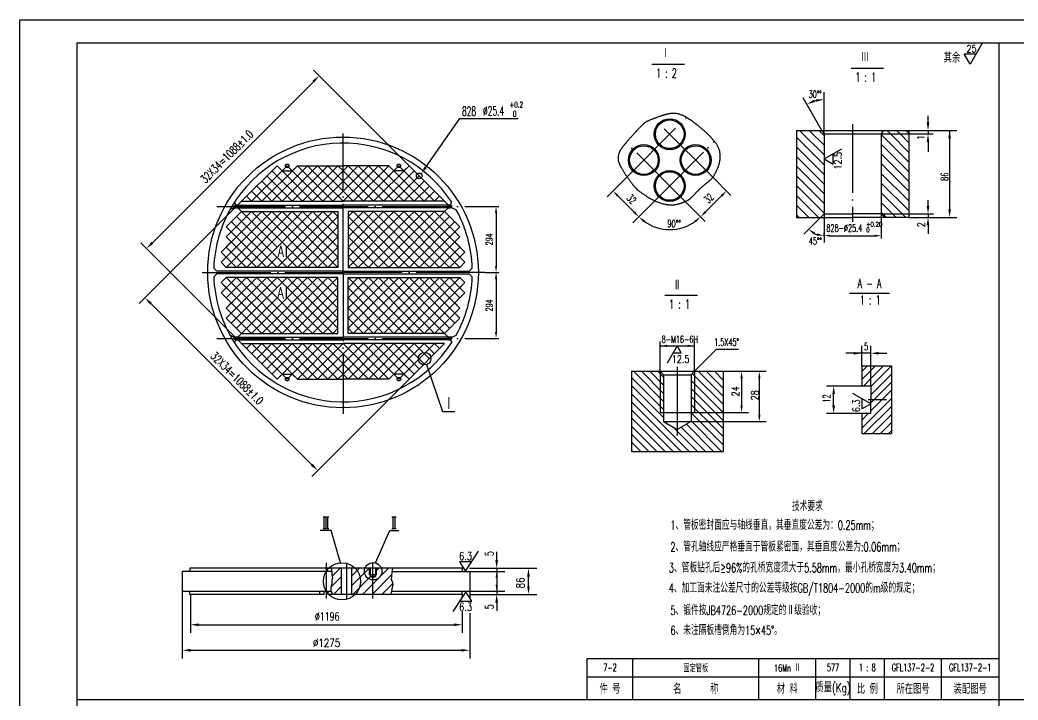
# Model space of a CAD drawing. Extents: x -955 to 1252, y 69 to 1417.
# Drawn here: x 393.2 to 829.6, y 1119.8 to 1417 of the extents above; entities that cross this region are included whole.
import ezdxf
from ezdxf.enums import TextEntityAlignment as Align

# ---------------------------------------------------------------- set-up
doc = ezdxf.new("R2010")
doc.units = 0
doc.header["$MEASUREMENT"] = 0
for name, pattern in [('DASHDOT-M', [36, 30, -3, 0, -3]), ('DIVIDE-M', [39, 30, -3, 0, -3, 0, -3]), ('HIDDEN-M', [7, 5, -2])]:
    doc.linetypes.add(name, pattern=pattern)
doc.layers.get('0').update_dxf_attribs({"linetype": 'CONTINUOUS'})
for name, color, linetype in [('1', 3, 'CONTINUOUS'), ('CDR_DWG1', 4, 'CONTINUOUS'), ('CDR_DWG2', 2, 'CONTINUOUS'), ('CDR_DWG3', 1, 'DASHDOT-M'), ('CDR_DWG4', 3, 'DIVIDE-M'), ('CDR_DWG5', 6, 'HIDDEN-M')]:
    doc.layers.add(name, color=color, linetype=linetype)
doc.styles.add('HZ', font='romans', dxfattribs={"width": 0.7, "bigfont": 'hz'})

# ---------------------------------------------------------------- blocks, each defined once
blk = doc.blocks.new('*X59')
at = {"color": 0}
for p, q in [((147.14, 49.56), (154.85, 57.27)), ((147.14, 53.8), (150.61, 57.27)), ((151.95, 45.88), (163.33, 57.27)), ((157.69, 55.87), (159.09, 57.27)), ((147.7, 45.88), (155.52, 53.7)), ((156.19, 45.88), (164.67, 54.36)), ((160.43, 45.88), (165.07, 50.52))]:
    blk.add_line(p, q, dxfattribs=at)
blk = doc.blocks.new('*X58')
at = {"color": 0}
for p, q in [((138.69, 53.84), (142.12, 57.27)), ((138.22, 49.12), (142.69, 53.6)), ((139.22, 45.88), (142.69, 49.35))]:
    blk.add_line(p, q, dxfattribs=at)
blk = doc.blocks.new('*X107')
at = {"layer": '1', "color": 0, "linetype": 'Continuous'}
for p, q in [((-21615.79, -20662.67), (-21601.79, -20676.67)), ((-21614.94, -20659.98), (-21601.79, -20673.14)), ((-21611.41, -20659.98), (-21601.79, -20669.6)), ((-21607.87, -20659.98), (-21601.79, -20666.07)), ((-21604.34, -20659.98), (-21601.79, -20662.53)), ((-21589.79, -20663.93), (-21588.29, -20665.43)), ((-21589.24, -20660.94), (-21588.29, -20661.89)), ((-21588.29, -20661.89), (-21575.79, -20674.39)), ((-21586.66, -20659.98), (-21575.79, -20670.85)), ((-21583.12, -20659.98), (-21575.79, -20667.32)), ((-21579.59, -20659.98), (-21575.79, -20663.78)), ((-21576.05, -20659.98), (-21575.79, -20660.25)), ((-21615.79, -20666.21), (-21601.79, -20680.21)), ((-21589.79, -20667.46), (-21588.29, -20668.96)), ((-21588.29, -20665.43), (-21575.79, -20677.93)), ((-21615.79, -20669.75), (-21590.55, -20694.98)), ((-21589.79, -20671), (-21588.29, -20672.5)), ((-21588.29, -20668.96), (-21579.27, -20677.98)), ((-21588.29, -20672.5), (-21582.8, -20677.98)), ((-21615.79, -20673.28), (-21594.09, -20694.98)), ((-21615.79, -20676.82), (-21597.62, -20694.98)), ((-21589.79, -20674.53), (-21588.29, -20676.03)), ((-21588.29, -20676.03), (-21586.34, -20677.98)), ((-21615.79, -20680.35), (-21601.16, -20694.98)), ((-21589.79, -20678.07), (-21585.87, -20681.98)), ((-21586.34, -20677.98), (-21582.34, -20681.98)), ((-21582.8, -20677.98), (-21578.8, -20681.98)), ((-21579.27, -20677.98), (-21575.79, -20681.46)), ((-21615.79, -20683.89), (-21604.69, -20694.98)), ((-21597.6, -20684.4), (-21587.01, -20694.98)), ((-21594.03, -20684.43), (-21583.48, -20694.98)), ((-21591.79, -20683.14), (-21579.94, -20694.98)), ((-21589.79, -20681.6), (-21589.41, -20681.98)), ((-21589.41, -20681.98), (-21576.41, -20694.98)), ((-21585.87, -20681.98), (-21575.79, -20692.07)), ((-21582.34, -20681.98), (-21575.79, -20688.53)), ((-21578.8, -20681.98), (-21575.79, -20685)), ((-21615.79, -20687.42), (-21608.23, -20694.98)), ((-21615.79, -20690.96), (-21611.76, -20694.98)), ((-21615.79, -20694.49), (-21615.3, -20694.98))]:
    blk.add_line(p, q, dxfattribs=at)
blk = doc.blocks.new('*X106')
at = {"layer": '1', "color": 0, "linetype": 'Continuous'}
for p, q in [((-21515.17, -20660.07), (-21512.69, -20657.59)), ((-21515.17, -20663.61), (-21511.17, -20659.61)), ((-21511.17, -20663.14), (-21505.61, -20657.59)), ((-21511.17, -20659.61), (-21509.15, -20657.59)), ((-21511.17, -20666.68), (-21502.14, -20657.65)), ((-21514.43, -20666.4), (-21511.17, -20663.14)), ((-21511.17, -20670.22), (-21502.14, -20661.18)), ((-21511.17, -20673.75), (-21502.14, -20664.72)), ((-21511.17, -20677.29), (-21502.14, -20668.25)), ((-21515.17, -20684.82), (-21502.14, -20671.79)), ((-21514.03, -20687.21), (-21502.14, -20675.32)), ((-21515.17, -20681.29), (-21512.29, -20678.4)), ((-21510.49, -20687.21), (-21502.14, -20678.86)), ((-21506.96, -20687.21), (-21502.14, -20682.39)), ((-21503.42, -20687.21), (-21502.14, -20685.93))]:
    blk.add_line(p, q, dxfattribs=at)
blk = doc.blocks.new('*X105')
at = {"layer": '1', "color": 0, "linetype": 'Continuous'}
for p, q in [((-21542.36, -20554.71), (-21531.64, -20565.44)), ((-21538.12, -20554.71), (-21531.64, -20561.19)), ((-21533.88, -20554.71), (-21531.64, -20556.95)), ((-21504.18, -20554.71), (-21502.63, -20556.26)), ((-21499.93, -20554.71), (-21498.39, -20556.26)), ((-21495.69, -20554.71), (-21494.59, -20555.82)), ((-21543.69, -20557.63), (-21531.64, -20569.68)), ((-21506.64, -20556.5), (-21494.59, -20568.55)), ((-21502.63, -20556.26), (-21494.59, -20564.3)), ((-21498.39, -20556.26), (-21494.59, -20560.06)), ((-21543.69, -20561.87), (-21531.64, -20573.92)), ((-21506.64, -20560.74), (-21494.59, -20572.79)), ((-21543.69, -20566.12), (-21531.64, -20578.16)), ((-21506.64, -20564.98), (-21494.59, -20577.03)), ((-21543.69, -20570.36), (-21531.64, -20582.41)), ((-21506.64, -20569.22), (-21494.59, -20581.28)), ((-21543.69, -20574.6), (-21531.64, -20586.65)), ((-21506.64, -20573.47), (-21494.59, -20585.52)), ((-21543.69, -20578.84), (-21531.64, -20590.89)), ((-21506.64, -20577.71), (-21494.59, -20589.76)), ((-21543.69, -20583.09), (-21534.06, -20592.71)), ((-21506.64, -20581.95), (-21497.42, -20591.17)), ((-21543.69, -20587.33), (-21538.3, -20592.71)), ((-21506.64, -20586.19), (-21501.66, -20591.17)), ((-21543.69, -20591.57), (-21542.54, -20592.71)), ((-21506.64, -20590.44), (-21505.91, -20591.17)), ((-21505.91, -20591.17), (-21504.36, -20592.71)), ((-21501.66, -20591.17), (-21500.12, -20592.71)), ((-21497.42, -20591.17), (-21495.88, -20592.71))]:
    blk.add_line(p, q, dxfattribs=at)

msp = doc.modelspace()

# ---------------------------------------------------------------- linework, layer by layer
for p, q in [((393.19, 822.96), (393.19, 1416.96)), ((393.19, 1416.96), (1234.19, 1416.96)), ((821.19, 1406.96), (821.19, 832.96)), ((563.31, 1353.25), (521.47, 1395.09)), ((521.47, 1390), (451.08, 1319.61)), ((744.76, 1371.56), (744.76, 1385.38)), ((743.87, 1368.69), (735.64, 1382.94)), ((790.24, 1372.19), (790.24, 1375.08)), ((570.63, 1352.69), (585.56, 1373.97)), ((585.56, 1373.97), (611.09, 1373.97)), ((744.76, 1367.14), (744.76, 1371.56)), ((732.77, 1368.69), (732.71, 1368.63)), ((769.76, 1367.14), (792.43, 1367.14)), ((781.81, 1368.69), (798.63, 1368.69)), ((790.24, 1368.69), (790.24, 1367.14)), ((798.63, 1368.69), (802.87, 1368.69)), ((799.67, 1368.69), (799.67, 1334.19)), ((790.24, 1363.64), (790.24, 1359.36)), ((744.76, 1356.24), (752.53, 1360.72)), ((748.78, 1353.92), (748.78, 1358.56)), ((490.05, 1337.71), (505.59, 1353.25)), ((498.93, 1337.71), (514.47, 1353.25)), ((503.37, 1337.71), (518.91, 1353.25)), ((521.13, 1337.71), (505.59, 1353.25)), ((507.81, 1351.03), (510.03, 1353.25)), ((507.81, 1337.71), (523.35, 1353.25)), ((510.03, 1353.25), (512.25, 1351.03)), ((512.25, 1337.71), (527.79, 1353.25)), ((530.01, 1337.71), (514.47, 1353.25)), ((516.69, 1337.71), (532.23, 1353.25)), ((534.45, 1337.71), (518.91, 1353.25)), ((534.45, 1342.15), (523.35, 1353.25)), ((534.45, 1346.59), (527.79, 1353.25)), ((534.45, 1351.03), (532.23, 1353.25)), ((534.45, 1351.03), (536.67, 1353.25)), ((534.45, 1346.59), (541.11, 1353.25)), ((534.45, 1342.15), (545.55, 1353.25)), ((534.45, 1337.71), (549.99, 1353.25)), ((552.21, 1337.71), (536.67, 1353.25)), ((538.89, 1337.71), (554.43, 1353.25)), ((556.65, 1337.71), (541.11, 1353.25)), ((561.09, 1337.71), (545.55, 1353.25)), ((547.77, 1337.71), (563.31, 1353.25)), ((565.53, 1337.71), (549.99, 1353.25)), ((569.97, 1337.71), (554.43, 1353.25)), ((558.87, 1353.25), (556.65, 1351.03)), ((561.09, 1351.03), (558.87, 1353.25)), ((578.85, 1337.71), (563.31, 1353.25)), ((744.76, 1356.24), (748.78, 1353.92)), ((494.49, 1337.71), (507.81, 1351.03)), ((512.25, 1337.71), (501.15, 1348.81)), ((516.69, 1337.71), (503.37, 1351.03)), ((525.57, 1337.71), (512.25, 1351.03)), ((521.13, 1337.71), (534.45, 1351.03)), ((547.77, 1337.71), (534.45, 1351.03)), ((543.33, 1337.71), (556.65, 1351.03)), ((552.21, 1337.71), (565.53, 1351.03)), ((556.65, 1337.71), (567.75, 1348.81)), ((574.41, 1337.71), (561.09, 1351.03)), ((659.5, 1349.24), (649.9, 1339.64)), ((695.39, 1348.96), (704.08, 1340.27)), ((503.37, 1337.71), (496.71, 1344.37)), ((507.81, 1337.71), (498.93, 1346.59)), ((525.57, 1337.71), (534.45, 1346.59)), ((543.33, 1337.71), (534.45, 1346.59)), ((561.09, 1337.71), (569.97, 1346.59)), ((565.53, 1337.71), (572.19, 1344.37)), ((494.49, 1337.71), (492.27, 1339.93)), ((498.93, 1337.71), (494.49, 1342.15)), ((530.01, 1337.71), (534.45, 1342.15)), ((538.89, 1337.71), (534.45, 1342.15)), ((569.97, 1337.71), (574.41, 1342.15)), ((574.41, 1337.71), (576.63, 1339.93)), ((661.69, 1333.04), (654.62, 1340.11)), ((692.93, 1333.06), (700, 1340.13)), ((490.05, 1337.71), (445.34, 1293)), ((490.05, 1333.27), (487.82, 1335.47)), ((578.82, 1337.71), (581.09, 1335.47)), ((578.85, 1333.27), (581.09, 1335.47)), ((589.46, 1335.47), (602.61, 1335.47)), ((670.82, 1337.93), (661.21, 1328.33)), ((684.07, 1337.64), (692.76, 1328.95)), ((790.24, 1335.73), (790.24, 1338.23)), ((481.17, 1311.07), (503.37, 1333.27)), ((481.17, 1315.51), (498.93, 1333.27)), ((483.39, 1308.85), (507.81, 1333.27)), ((483.39, 1322.17), (494.49, 1333.27)), ((483.39, 1326.61), (490.05, 1333.27)), ((487.83, 1308.85), (512.25, 1333.27)), ((505.59, 1317.73), (490.05, 1333.27)), ((492.27, 1308.85), (516.69, 1333.27)), ((518.91, 1308.85), (494.49, 1333.27)), ((496.71, 1308.85), (521.13, 1333.27)), ((523.35, 1308.85), (498.93, 1333.27)), ((527.79, 1308.85), (503.37, 1333.27)), ((505.59, 1308.85), (530.01, 1333.27)), ((532.23, 1308.85), (507.81, 1333.27)), ((510.03, 1317.73), (525.57, 1333.27)), ((532.23, 1313.29), (512.25, 1333.27)), ((532.23, 1317.73), (516.69, 1333.27)), ((532.23, 1322.17), (521.13, 1333.27)), ((532.23, 1326.61), (525.57, 1333.27)), ((532.23, 1331.05), (530.01, 1333.27)), ((536.67, 1331.05), (538.89, 1333.27)), ((536.67, 1326.61), (543.33, 1333.27)), ((536.67, 1322.17), (547.77, 1333.27)), ((536.67, 1317.73), (552.21, 1333.27)), ((536.67, 1313.29), (556.65, 1333.27)), ((536.67, 1308.85), (561.09, 1333.27)), ((563.31, 1308.85), (538.89, 1333.27)), ((541.11, 1308.85), (565.53, 1333.27)), ((567.75, 1308.85), (543.33, 1333.27)), ((545.55, 1308.85), (569.97, 1333.27)), ((572.19, 1308.85), (547.77, 1333.27)), ((549.99, 1308.85), (574.41, 1333.27)), ((576.63, 1308.85), (552.21, 1333.27)), ((554.43, 1308.85), (578.85, 1333.27)), ((581.07, 1308.85), (556.65, 1333.27)), ((585.51, 1308.85), (561.09, 1333.27)), ((587.73, 1311.07), (565.53, 1333.27)), ((587.73, 1315.51), (569.97, 1333.27)), ((585.51, 1322.17), (574.41, 1333.27)), ((585.51, 1326.61), (578.85, 1333.27)), ((601.36, 1332.67), (601.36, 1309.43)), ((744.76, 1332.23), (744.76, 1323.26)), ((769.76, 1332.96), (769.76, 1321.45)), ((769.76, 1332.23), (792.64, 1332.23)), ((790.24, 1332.23), (790.24, 1330.69)), ((505.59, 1308.85), (485.61, 1328.83)), ((510.03, 1308.85), (487.83, 1331.05)), ((510.03, 1308.85), (532.23, 1331.05)), ((558.87, 1308.85), (536.67, 1331.05)), ((558.87, 1308.85), (581.07, 1331.05)), ((563.31, 1308.85), (583.29, 1328.83)), ((743.22, 1330.69), (735.9, 1323.37)), ((781.81, 1330.89), (781.61, 1330.69)), ((781.81, 1330.69), (798.63, 1330.69)), ((790.24, 1327.19), (790.24, 1323.5)), ((798.63, 1330.69), (802.87, 1330.69)), ((501.15, 1308.85), (483.39, 1326.61)), ((514.47, 1308.85), (532.23, 1326.61)), ((554.43, 1308.85), (536.67, 1326.61)), ((567.75, 1308.85), (585.51, 1326.61)), ((744.76, 1322.7), (744.76, 1323.95)), ((744.76, 1323.26), (744.76, 1319.7)), ((747.56, 1322.7), (766.96, 1322.7)), ((490.05, 1275.55), (445.99, 1319.61)), ((496.71, 1308.85), (483.39, 1322.17)), ((518.91, 1308.85), (532.23, 1322.17)), ((549.99, 1308.85), (536.67, 1322.17)), ((572.19, 1308.85), (585.51, 1322.17)), ((487.83, 1308.85), (481.17, 1315.51)), ((492.27, 1308.85), (483.39, 1317.73)), ((523.35, 1308.85), (532.23, 1317.73)), ((545.55, 1308.85), (536.67, 1317.73)), ((576.63, 1308.85), (585.51, 1317.73)), ((581.07, 1308.85), (587.73, 1315.51)), ((483.39, 1308.85), (481.17, 1311.07)), ((501.15, 1308.85), (505.59, 1313.29)), ((514.47, 1308.85), (510.03, 1313.29)), ((527.79, 1308.85), (532.23, 1313.29)), ((541.11, 1308.85), (536.67, 1313.29)), ((585.51, 1308.85), (587.73, 1311.07)), ((596.41, 1306.63), (602.61, 1306.63)), ((483.39, 1304.41), (481.17, 1302.19)), ((487.83, 1304.41), (481.17, 1297.75)), ((481.17, 1302.19), (503.37, 1279.99)), ((501.15, 1304.41), (483.39, 1286.65)), ((483.39, 1304.41), (507.81, 1279.99)), ((496.71, 1304.41), (483.39, 1291.09)), ((492.27, 1304.41), (483.39, 1295.53)), ((505.59, 1304.41), (485.61, 1284.43)), ((510.03, 1304.41), (487.83, 1282.21)), ((487.83, 1304.41), (512.25, 1279.99)), ((492.27, 1304.41), (516.69, 1279.99)), ((518.91, 1304.41), (494.49, 1279.99)), ((496.71, 1304.41), (521.13, 1279.99)), ((523.35, 1304.41), (498.93, 1279.99)), ((501.15, 1304.41), (505.59, 1299.97)), ((527.79, 1304.41), (503.37, 1279.99)), ((505.59, 1304.41), (530.01, 1279.99)), ((532.23, 1304.41), (507.81, 1279.99)), ((510.03, 1304.41), (532.23, 1282.21)), ((514.47, 1304.41), (510.03, 1299.97)), ((514.47, 1304.41), (532.23, 1286.65)), ((518.91, 1304.41), (532.23, 1291.09)), ((523.35, 1304.41), (532.23, 1295.53)), ((527.79, 1304.41), (532.23, 1299.97)), ((558.87, 1304.41), (536.67, 1282.21)), ((554.43, 1304.41), (536.67, 1286.65)), ((549.99, 1304.41), (536.67, 1291.09)), ((545.55, 1304.41), (536.67, 1295.53)), ((541.11, 1304.41), (536.67, 1299.97)), ((536.67, 1304.41), (561.09, 1279.99)), ((563.31, 1304.41), (538.89, 1279.99)), ((541.11, 1304.41), (565.53, 1279.99)), ((567.75, 1304.41), (543.33, 1279.99)), ((545.55, 1304.41), (569.97, 1279.99)), ((572.19, 1304.41), (547.77, 1279.99)), ((549.99, 1304.41), (574.41, 1279.99)), ((576.63, 1304.41), (552.21, 1279.99)), ((554.43, 1304.41), (578.85, 1279.99)), ((581.07, 1304.41), (556.65, 1279.99)), ((558.87, 1304.41), (581.07, 1282.21)), ((585.51, 1304.41), (561.09, 1279.99)), ((563.31, 1304.41), (583.29, 1284.43)), ((587.73, 1302.19), (565.53, 1279.99)), ((567.75, 1304.41), (585.51, 1286.65)), ((572.19, 1304.41), (585.51, 1291.09)), ((576.63, 1304.41), (585.51, 1295.53)), ((581.07, 1304.41), (587.73, 1297.75)), ((585.51, 1304.41), (587.73, 1302.19)), ((601.36, 1303.83), (601.36, 1280.58)), ((481.17, 1297.75), (498.93, 1279.99)), ((532.23, 1299.97), (512.25, 1279.99)), ((536.67, 1299.97), (556.65, 1279.99)), ((587.73, 1297.75), (569.97, 1279.99)), ((450.43, 1293), (520.82, 1222.61)), ((505.59, 1295.53), (490.05, 1279.99)), ((510.03, 1295.53), (525.57, 1279.99)), ((532.23, 1295.53), (516.69, 1279.99)), ((536.67, 1295.53), (552.21, 1279.99)), ((483.39, 1291.09), (494.49, 1279.99)), ((532.23, 1291.09), (521.13, 1279.99)), ((536.67, 1291.09), (547.77, 1279.99)), ((585.51, 1291.09), (574.41, 1279.99)), ((483.39, 1286.65), (490.05, 1279.99)), ((532.23, 1286.65), (525.57, 1279.99)), ((536.67, 1286.65), (543.33, 1279.99)), ((585.51, 1286.65), (578.85, 1279.99)), ((490.05, 1279.99), (487.82, 1277.78)), ((532.23, 1282.21), (530.01, 1279.99)), ((536.67, 1282.21), (538.89, 1279.99)), ((578.85, 1279.99), (581.09, 1277.78)), ((490.05, 1275.55), (505.59, 1260.01)), ((494.49, 1275.55), (492.27, 1273.33)), ((494.49, 1275.55), (507.81, 1262.23)), ((498.93, 1275.55), (494.49, 1271.11)), ((503.37, 1275.55), (496.71, 1268.89)), ((498.93, 1275.55), (514.47, 1260.01)), ((507.81, 1275.55), (498.93, 1266.67)), ((512.25, 1275.55), (501.15, 1264.45)), ((503.37, 1275.55), (518.91, 1260.01)), ((516.69, 1275.55), (503.37, 1262.23)), ((521.13, 1275.55), (505.59, 1260.01)), ((507.81, 1275.55), (523.35, 1260.01)), ((512.25, 1275.55), (527.79, 1260.01)), ((525.57, 1275.55), (512.25, 1262.23)), ((530.01, 1275.55), (514.47, 1260.01)), ((516.69, 1275.55), (532.23, 1260.01)), ((534.45, 1275.55), (518.91, 1260.01)), ((521.13, 1275.55), (534.45, 1262.23)), ((525.57, 1275.55), (534.45, 1266.67)), ((530.01, 1275.55), (534.45, 1271.11)), ((534.45, 1275.55), (549.99, 1260.01)), ((538.89, 1275.55), (534.45, 1271.11)), ((543.33, 1275.55), (534.45, 1266.67)), ((547.77, 1275.55), (534.45, 1262.23)), ((552.21, 1275.55), (536.67, 1260.01)), ((538.89, 1275.55), (554.43, 1260.01)), ((556.65, 1275.55), (541.11, 1260.01)), ((543.33, 1275.55), (556.65, 1262.23)), ((561.09, 1275.55), (545.55, 1260.01)), ((547.77, 1275.55), (563.31, 1260.01)), ((565.53, 1275.55), (549.99, 1260.01)), ((552.21, 1275.55), (565.53, 1262.23)), ((569.97, 1275.55), (554.43, 1260.01)), ((556.65, 1275.55), (567.75, 1264.45)), ((574.41, 1275.55), (561.09, 1262.23)), ((561.09, 1275.55), (569.97, 1266.67)), ((578.85, 1275.55), (563.31, 1260.01)), ((565.53, 1275.55), (572.19, 1268.89)), ((569.97, 1275.55), (574.41, 1271.11)), ((574.41, 1275.55), (576.63, 1273.33)), ((589.46, 1277.78), (602.61, 1277.78)), ((673.11, 1263.48), (673.11, 1276.47)), ((673.11, 1274.54), (688.11, 1274.54)), ((680.49, 1274.54), (676.15, 1267.02)), ((682.24, 1271.5), (680.49, 1274.54)), ((688.11, 1263.42), (688.11, 1276.66)), ((761.23, 1265.81), (761.23, 1274.51)), ((765.23, 1257.06), (765.23, 1274.51)), ((534.45, 1271.11), (523.35, 1260.01)), ((534.45, 1271.11), (545.55, 1260.01)), ((678.74, 1271.5), (682.24, 1271.5)), ((688.11, 1263.42), (697.81, 1273.11)), ((697.81, 1273.11), (707.32, 1273.11)), ((765.23, 1271.31), (754.23, 1271.31)), ((768.73, 1271.31), (772.23, 1271.31)), ((534.45, 1266.67), (527.79, 1260.01)), ((534.45, 1266.67), (541.11, 1260.01)), ((570.93, 1266.36), (577.95, 1245.87)), ((507.81, 1262.23), (510.03, 1260.01)), ((510.03, 1260.01), (512.25, 1262.23)), ((534.45, 1262.23), (532.23, 1260.01)), ((534.45, 1262.23), (536.67, 1260.01)), ((558.87, 1260.01), (556.65, 1262.23)), ((561.09, 1262.23), (558.87, 1260.01)), ((673.11, 1263.42), (673.11, 1245.42)), ((688.11, 1263.42), (688.11, 1245.42)), ((700.68, 1263.42), (711.7, 1263.42)), ((711.76, 1263.42), (719.47, 1263.42)), ((563.31, 1260.01), (520.82, 1217.52)), ((708.7, 1260.42), (708.7, 1248.42)), ((716.47, 1260.42), (716.47, 1244.42)), ((761.16, 1257), (745.78, 1257)), ((748.98, 1248.5), (748.98, 1253.5)), ((765.23, 1249.25), (757.37, 1253.79)), ((761.43, 1247.06), (761.43, 1251.44)), ((765.23, 1249.25), (761.43, 1247.06)), ((577.95, 1245.87), (583.35, 1245.87)), ((673.11, 1245.42), (674.47, 1245.42)), ((674.61, 1245.42), (686.61, 1245.42)), ((686.52, 1245.42), (688.11, 1245.42)), ((688.18, 1245.42), (711.7, 1245.42)), ((761.16, 1245), (745.78, 1245)), ((686.68, 1241.42), (719.47, 1241.42)), ((529.24, 1193.84), (524.4, 1193.84)), ((525.76, 1194.78), (528.18, 1194.78)), ((533.41, 1179.71), (529.24, 1193.84)), ((548.65, 1179.7), (554.92, 1193.84)), ((554.92, 1193.84), (558.85, 1193.84)), ((555.79, 1194.79), (557.73, 1194.79)), ((587.98, 1176.06), (593.68, 1184.76)), ((601.63, 1180.94), (601.63, 1184.54)), ((585.35, 1180.22), (587.98, 1176.06)), ((590.72, 1180.22), (585.35, 1180.22)), ((589.75, 1177.34), (605.23, 1177.34)), ((589.86, 1176.01), (605.23, 1176.01)), ((601.63, 1177.34), (601.63, 1166)), ((605.23, 1177.34), (619.15, 1177.34)), ((615.55, 1169.52), (615.55, 1174.14)), ((464.17, 1167.22), (464.17, 1137.91)), ((467.75, 1166.17), (467.75, 1149.07)), ((588.11, 1167.09), (582.41, 1158.39)), ((586.55, 1165.95), (586.55, 1164.71)), ((590.74, 1162.93), (588.11, 1167.09)), ((589.75, 1165.95), (619.15, 1165.95)), ((589.86, 1167.28), (589.86, 1164.32)), ((589.86, 1167.28), (605.23, 1167.28)), ((585.37, 1162.93), (590.74, 1162.93)), ((601.63, 1162.35), (601.63, 1158.75)), ((586.55, 1158.45), (586.55, 1149.07)), ((589.86, 1157.69), (589.86, 1137.91)), ((471.35, 1152.67), (582.95, 1152.67)), ((467.77, 1141.51), (586.26, 1141.51)), ((641.19, 1129.96), (821.19, 1129.96)), ((418.19, 1119.96), (1224.19, 1119.96))]:
    msp.add_line(p, q)
msp.add_lwpolyline([(813.79, 1406.58), (808.63, 1397.66), (806.06, 1402.12), (811.21, 1402.12)])
for centre, radius in [((570.16, 1268.98), 2.73), ((533.98, 1171.64), 8.11), ((547.62, 1176.04), 3.81)]:
    msp.add_circle(centre, radius)
for centre, radius, start, end in [((744.76, 1367.14), 15.04, 103.3639, 106.6366), ((677.3, 1344.41), 19.08, 234.0169, 305.9831), ((744.76, 1332.23), 9.54, 243.0955, 251.9045)]:
    msp.add_arc(centre, radius, start, end)
for points in [[(521.89, 1389.58), (521.04, 1390.43), (524.01, 1392.55)], [(740.23, 1382.09), (740.69, 1381.02), (737.24, 1380.17)], [(741.35, 1381.2), (741.22, 1382.35), (744.76, 1382.18)], [(789.65, 1372.19), (790.82, 1372.19), (790.24, 1368.69)], [(790.82, 1363.64), (789.65, 1363.64), (790.24, 1367.14)], [(799.09, 1365.19), (800.26, 1365.19), (799.67, 1368.69)], [(570.14, 1353.04), (571.12, 1352.35), (568.57, 1349.75)], [(654.97, 1340.47), (654.26, 1339.76), (652.49, 1342.23)], [(699.65, 1340.48), (700.35, 1339.77), (702.12, 1342.25)], [(600.89, 1332.67), (601.83, 1332.67), (601.36, 1335.47)], [(789.65, 1335.73), (790.82, 1335.73), (790.24, 1332.23)], [(662.04, 1333.39), (661.33, 1332.69), (663.81, 1330.92)], [(692.57, 1333.41), (693.28, 1332.7), (690.81, 1330.93)], [(799.09, 1334.19), (800.26, 1334.19), (799.67, 1330.69)], [(665.76, 1328.59), (666.41, 1329.35), (663.81, 1330.92)], [(688.19, 1329.35), (688.84, 1328.59), (690.79, 1330.92)], [(790.82, 1327.19), (789.65, 1327.19), (790.24, 1330.69)], [(740.74, 1324.13), (740.15, 1323.32), (738.02, 1325.49)], [(741.72, 1322.67), (741.88, 1323.66), (744.76, 1322.7)], [(747.56, 1323.16), (747.56, 1322.23), (744.76, 1322.7)], [(766.96, 1323.16), (766.96, 1322.23), (769.76, 1322.7)], [(451.5, 1319.19), (450.66, 1320.04), (448.53, 1317.07)], [(600.89, 1309.43), (601.83, 1309.43), (601.36, 1306.63)], [(600.89, 1303.83), (601.83, 1303.83), (601.36, 1306.63)], [(450.01, 1292.57), (450.86, 1293.42), (447.89, 1295.54)], [(600.89, 1280.58), (601.83, 1280.58), (601.36, 1277.78)], [(676.11, 1274.04), (676.11, 1275.04), (673.11, 1274.54)], [(685.11, 1274.04), (685.11, 1275.04), (688.11, 1274.54)], [(757.73, 1270.73), (757.73, 1271.9), (761.23, 1271.31)], [(768.73, 1270.73), (768.73, 1271.9), (765.23, 1271.31)], [(709.2, 1260.42), (708.2, 1260.42), (708.7, 1263.42)], [(716.97, 1260.42), (715.97, 1260.42), (716.47, 1263.42)], [(748.39, 1253.5), (749.56, 1253.5), (748.98, 1257)], [(709.2, 1248.42), (708.2, 1248.42), (708.7, 1245.42)], [(748.39, 1248.5), (749.56, 1248.5), (748.98, 1245)], [(716.97, 1244.42), (715.97, 1244.42), (716.47, 1241.42)], [(520.4, 1222.18), (521.25, 1223.03), (523.37, 1220.06)], [(602.23, 1180.94), (601.03, 1180.94), (601.63, 1177.34)], [(602.12, 1173.14), (601.16, 1173.14), (601.64, 1176.02)], [(616.15, 1173.72), (614.95, 1173.72), (615.55, 1177.32)], [(602.12, 1170.15), (601.16, 1170.15), (601.64, 1167.27)], [(602.23, 1162.35), (601.03, 1162.35), (601.63, 1165.95)], [(616.15, 1169.52), (614.95, 1169.52), (615.55, 1165.92)], [(471.35, 1152.07), (471.35, 1153.27), (467.75, 1152.67)], [(582.95, 1152.07), (582.95, 1153.27), (586.55, 1152.67)], [(467.77, 1140.91), (467.77, 1142.11), (464.17, 1141.51)], [(586.26, 1140.91), (586.26, 1142.11), (589.86, 1141.51)]]:
    msp.add_solid(points)
at = {"layer": 'CDR_DWG1'}
for p, q in [((418.19, 832.96), (418.19, 1406.96)), ((418.19, 1406.96), (1224.19, 1406.96)), ((732.71, 1368.69), (732.71, 1347.59)), ((732.71, 1368.69), (743.87, 1368.69)), ((743.87, 1368.69), (770.65, 1368.69)), ((743.87, 1368.69), (744.76, 1367.14)), ((744.76, 1367.14), (744.76, 1347.59)), ((744.76, 1367.14), (769.76, 1367.14)), ((770.65, 1368.69), (769.76, 1367.14)), ((769.76, 1367.14), (769.76, 1347.59)), ((770.65, 1368.69), (781.81, 1368.69)), ((781.81, 1368.69), (781.81, 1347.59)), ((732.71, 1347.59), (732.71, 1330.69)), ((744.76, 1347.59), (744.76, 1339)), ((769.76, 1347.59), (769.76, 1339)), ((781.81, 1347.59), (781.81, 1330.69)), ((487.61, 1336.04), (486.94, 1337.28)), ((490.05, 1337.71), (534.45, 1337.71)), ((578.85, 1337.71), (534.45, 1337.71)), ((581.3, 1336.04), (581.96, 1337.28)), ((744.76, 1339.14), (744.76, 1332.23)), ((769.76, 1339.14), (769.76, 1332.23)), ((486.77, 1334.9), (484.97, 1333.97)), ((490.05, 1333.27), (532.23, 1333.27)), ((578.85, 1333.27), (536.67, 1333.27)), ((582.14, 1334.9), (583.94, 1333.97)), ((743.22, 1330.69), (744.76, 1332.23)), ((744.76, 1332.23), (757.26, 1332.23)), ((769.76, 1332.23), (757.26, 1332.23)), ((771.31, 1330.7), (769.76, 1332.25)), ((732.71, 1330.69), (743.22, 1330.69)), ((743.22, 1330.69), (757.26, 1330.69)), ((771.31, 1330.69), (757.26, 1330.69)), ((781.81, 1330.69), (771.31, 1330.69)), ((486.77, 1278.35), (484.97, 1279.29)), ((490.05, 1279.99), (532.23, 1279.99)), ((578.85, 1279.99), (536.67, 1279.99)), ((582.14, 1278.35), (583.94, 1279.29)), ((487.61, 1277.21), (486.94, 1275.98)), ((490.05, 1275.55), (534.45, 1275.55)), ((578.85, 1275.55), (534.45, 1275.55)), ((581.3, 1277.21), (581.96, 1275.98)), ((761.23, 1265.81), (774.26, 1265.81)), ((761.23, 1265.81), (761.23, 1257)), ((774.26, 1265.81), (774.26, 1236.19)), ((660.61, 1263.42), (660.61, 1228.42)), ((660.61, 1263.42), (673.11, 1263.42)), ((673.11, 1263.42), (674.61, 1261.92)), ((673.11, 1263.42), (688.11, 1263.42)), ((674.61, 1261.92), (674.61, 1241.42)), ((674.61, 1261.92), (686.61, 1261.92)), ((686.61, 1261.92), (688.11, 1263.42)), ((686.61, 1261.92), (686.61, 1241.42)), ((688.1, 1263.42), (700.61, 1263.42)), ((700.61, 1263.42), (700.61, 1228.42)), ((765.23, 1257), (761.23, 1257)), ((765.23, 1257), (765.23, 1251)), ((765.23, 1245), (765.23, 1251)), ((761.23, 1245), (761.23, 1236.19)), ((765.23, 1245), (761.23, 1245)), ((674.61, 1241.42), (680.61, 1237.96)), ((674.61, 1241.42), (686.61, 1241.42)), ((686.61, 1241.42), (680.61, 1237.96)), ((761.23, 1236.19), (774.26, 1236.19)), ((660.61, 1228.42), (700.61, 1228.42)), ((464.17, 1176.07), (529.6, 1176.07)), ((464.17, 1176.06), (464.17, 1167.2)), ((467.47, 1177.34), (467.47, 1176.07)), ((529.34, 1177.34), (467.51, 1177.34)), ((533.72, 1177.34), (529.34, 1177.34)), ((533.7, 1177.34), (533.7, 1165.95)), ((538.16, 1177.34), (533.72, 1177.34)), ((546.04, 1177.34), (538.16, 1177.34)), ((538.16, 1177.34), (538.16, 1165.95)), ((546.03, 1174.45), (546.03, 1177.34)), ((546.03, 1174.45), (547.54, 1174.45)), ((549.05, 1177.34), (546.04, 1177.34)), ((546.37, 1177.33), (546.37, 1173.82)), ((549.04, 1174.45), (547.54, 1174.45)), ((548.71, 1177.33), (548.71, 1173.82)), ((549.04, 1174.45), (549.04, 1177.34)), ((556.13, 1177.34), (549.05, 1177.34)), ((555.94, 1176.01), (589.86, 1176.01)), ((586.62, 1177.34), (556.05, 1177.34)), ((586.55, 1177.34), (586.55, 1176.07)), ((589.86, 1176.06), (589.86, 1167.2)), ((547.53, 1173.34), (546.36, 1173.82)), ((546.37, 1173.82), (547.54, 1173.82)), ((548.71, 1173.82), (547.54, 1173.82)), ((547.54, 1173.34), (548.71, 1173.82)), ((529.18, 1167.22), (464.17, 1167.22)), ((467.47, 1165.95), (467.47, 1167.22)), ((526.06, 1165.95), (467.51, 1165.95)), ((524.18, 1167.22), (524.18, 1165.95)), ((526.05, 1167.22), (526.05, 1165.95)), ((527.81, 1167.22), (527.81, 1165.95)), ((529.6, 1165.95), (527.81, 1165.95)), ((533.72, 1165.95), (529.6, 1165.95)), ((538.16, 1165.95), (533.72, 1165.95)), ((555.36, 1165.95), (538.16, 1165.95)), ((586.62, 1165.95), (555.43, 1165.95)), ((555.73, 1167.28), (589.86, 1167.28)), ((586.55, 1165.95), (586.55, 1167.22)), ((641.19, 1137.96), (821.19, 1137.96)), ((641.19, 1119.96), (641.19, 1137.96)), ((661.19, 1119.96), (661.19, 1137.96)), ((716.19, 1119.96), (716.19, 1137.96)), ((741.19, 1119.96), (741.19, 1137.96)), ((756.19, 1119.96), (756.19, 1137.96)), ((771.19, 1119.96), (771.19, 1137.96)), ((796.19, 1119.96), (796.19, 1137.96))]:
    msp.add_line(p, q, dxfattribs=at)
for points in [[(490.05, 1337.71), (505.59, 1353.25), (507.81, 1351.03), (512.25, 1351.03), (514.47, 1353.25), (534.45, 1353.25)], [(578.85, 1337.71), (563.31, 1353.25), (561.09, 1351.03), (556.65, 1351.03), (554.43, 1353.25), (534.45, 1353.25)], [(487.61, 1336.04), (534.45, 1336.04)], [(581.3, 1336.04), (534.45, 1336.04)], [(532.23, 1308.85), (483.39, 1308.85), (481.17, 1311.07), (483.39, 1313.29), (481.17, 1315.51), (485.61, 1319.95), (483.39, 1322.17), (485.61, 1324.39), (483.39, 1326.61), (490.05, 1333.27)], [(486.77, 1334.9), (534.45, 1334.9)], [(532.23, 1333.27), (532.23, 1308.85)], [(582.14, 1334.9), (534.45, 1334.9)], [(536.67, 1333.27), (536.67, 1308.85)], [(536.67, 1308.85), (585.51, 1308.85), (587.73, 1311.07), (585.51, 1313.29), (587.73, 1315.51), (583.29, 1319.95), (585.51, 1322.17), (583.29, 1324.39), (585.51, 1326.61), (578.85, 1333.27)], [(534.45, 1307.2), (479.28, 1307.2), (477.95, 1308.53)], [(534.45, 1306.06), (479.28, 1306.06), (477.95, 1304.73)], [(534.45, 1307.2), (589.63, 1307.2), (590.96, 1308.53)], [(534.45, 1306.06), (589.63, 1306.06), (590.96, 1304.73)], [(532.23, 1304.41), (483.39, 1304.41), (481.17, 1302.19), (483.39, 1299.97), (481.17, 1297.75), (485.61, 1293.31), (483.39, 1291.09), (485.61, 1288.87), (483.39, 1286.65), (490.05, 1279.99)], [(532.23, 1279.99), (532.23, 1304.41)], [(536.67, 1279.99), (536.67, 1304.41)], [(536.67, 1304.41), (585.51, 1304.41), (587.73, 1302.19), (585.51, 1299.97), (587.73, 1297.75), (583.29, 1293.31), (585.51, 1291.09), (583.29, 1288.87), (585.51, 1286.65), (578.85, 1279.99)], [(486.77, 1278.35), (534.45, 1278.35)], [(487.61, 1277.21), (534.45, 1277.21)], [(490.05, 1275.55), (505.59, 1260.01), (507.81, 1262.23), (512.25, 1262.23), (514.47, 1260.01), (534.45, 1260.01)], [(582.14, 1278.35), (534.45, 1278.35)], [(581.3, 1277.21), (534.45, 1277.21)], [(578.85, 1275.55), (563.31, 1260.01), (561.09, 1262.23), (556.65, 1262.23), (554.43, 1260.01), (534.45, 1260.01)]]:
    msp.add_lwpolyline(points, dxfattribs=at)
for centre, radius in [((677.3, 1367.04), 6.75), ((677.3, 1367.04), 6.25), ((534.45, 1306.63), 59.17), ((665.99, 1355.73), 6.75), ((665.99, 1355.73), 6.25), ((688.61, 1355.73), 6.75), ((688.61, 1355.73), 6.25), ((567.75, 1348.81), 1.23), ((677.3, 1344.41), 6.75), ((677.3, 1344.41), 6.25)]:
    msp.add_circle(centre, radius, dxfattribs=at)
for start, end in [(32.8251, 149.3233), (149.3233, 178.0737), (1.9263, 28.9214), (181.9263, 210.6767), (331.0786, 358.0737), (210.6767, 327.1749)]:
    msp.add_arc((534.45, 1306.63), 56.54, start, end, dxfattribs=at)
at = {"layer": 'CDR_DWG2'}
for p, q in [((669.45, 1397.71), (683.7, 1397.71)), ((756.58, 1395.96), (770.83, 1395.96)), ((509.58, 1318.3), (509.58, 1313.45)), ((509.52, 1300.12), (509.52, 1295.26)), ((675.2, 1296.75), (689.45, 1296.75)), ((755.89, 1297.61), (773.35, 1297.61)), ((525.71, 1199.89), (528.18, 1199.89)), ((526.16, 1194.85), (526.16, 1199.82)), ((526.95, 1199.82), (526.95, 1194.85)), ((527.74, 1194.85), (527.74, 1199.82)), ((555.73, 1199.84), (557.73, 1199.84)), ((556.35, 1194.86), (556.35, 1199.84)), ((557.16, 1199.84), (557.16, 1194.86))]:
    msp.add_line(p, q, dxfattribs=at)
at = {"layer": 'CDR_DWG3', "linetype": 'DASHDOT-M'}
for p, q in [((658.66, 1348.4), (684.61, 1374.35)), ((696.13, 1348.21), (670.44, 1373.9)), ((757.26, 1371.39), (757.26, 1328.79)), ((534.45, 1306.63), (534.45, 1367.37)), ((684.07, 1337.64), (658.28, 1363.43)), ((670.82, 1337.93), (696.81, 1363.93)), ((479.34, 1335.47), (589.46, 1335.47)), ((472.92, 1306.63), (534.45, 1306.63)), ((534.45, 1306.63), (534.45, 1244.86)), ((596.41, 1306.63), (534.45, 1306.63)), ((479.34, 1277.78), (589.46, 1277.78)), ((680.61, 1265.31), (680.61, 1235.35)), ((772.01, 1251), (764.13, 1251)), ((527.01, 1179.73), (527.01, 1164.07)), ((535.93, 1179.73), (535.93, 1164.07)), ((547.53, 1164.07), (547.53, 1179.73))]:
    msp.add_line(p, q, dxfattribs=at)
at = {"layer": 'CDR_DWG4', "linetype": 'DIVIDE-M'}
for p, q in [((529.28, 1177.32), (529.6, 1175.82)), ((529.6, 1175.82), (529.6, 1174.69)), ((529.6, 1174.69), (529.81, 1173.18)), ((555.79, 1175.56), (555.68, 1174.4)), ((555.68, 1174.4), (555.68, 1173.61)), ((555.89, 1176.74), (555.79, 1175.56)), ((556.05, 1177.35), (555.89, 1176.74)), ((529.5, 1170.81), (529.28, 1169.56)), ((529.6, 1172.31), (529.5, 1170.81)), ((529.81, 1173.18), (529.6, 1172.31)), ((555.68, 1173.61), (555.56, 1172.57)), ((555.56, 1172.57), (555.79, 1171.8)), ((555.79, 1171.8), (556.01, 1171.08)), ((556.07, 1169.64), (555.89, 1168.86)), ((556.01, 1171.08), (556.17, 1170.11)), ((556.17, 1170.11), (556.07, 1169.64)), ((529.28, 1169.56), (529.18, 1168.81)), ((529.18, 1168.81), (529.18, 1167.3)), ((529.18, 1167.3), (529.5, 1166.67)), ((529.5, 1166.67), (529.6, 1166.04)), ((555.52, 1166.84), (555.35, 1166)), ((555.62, 1167.56), (555.52, 1166.84)), ((555.73, 1168.34), (555.62, 1167.56)), ((555.89, 1168.86), (555.73, 1168.34))]:
    msp.add_line(p, q, dxfattribs=at)
msp.add_lwpolyline([(658.66, 1348.4, -0.023977), (656.16, 1352.3, -0.041569), (655.02, 1354.73, -0.136871), (654.79, 1357.57, -0.111271), (656.18, 1360.77, -0.01502), (657.92, 1363, -0.010523), (660.56, 1366.04, -0.009998), (665.04, 1370.81, -0.037701), (666.35, 1371.96, -0.059647), (667.93, 1372.88, -0.020375), (672.91, 1374.79, -0.017092), (675.98, 1375.71, -0.029449), (677.8, 1376.07, -0.087448), (680.72, 1375.97, -0.076351), (683.85, 1374.79, -0.014588), (686.13, 1373.41, -0.01865), (687.83, 1372.21, -0.009886), (689.57, 1370.85, -0.005092), (692.85, 1368.1, -0.029478), (694.89, 1366.14, -0.020788), (697.48, 1363.09, -0.149114), (699.34, 1358.26, -0.123357), (698.26, 1352.16, -0.031047), (696.41, 1348.63, -0.070606), (695.3, 1347.27, -0.019019), (693.13, 1345.42, 0.018662), (690.92, 1343.54, 0.020772), (688.77, 1341.39, -0.020092), (686.55, 1339.17, -0.075492), (684.74, 1337.95, -0.042645), (681.14, 1336.6, -0.12342), (675.37, 1336.44, -0.085917), (667.76, 1339.55, -0.018798), (663.62, 1342.38, -0.055143), (662.36, 1343.54, -0.015916), (661.01, 1345.2, -0.008606)], format="xyb", close=True, dxfattribs=at)
at = {"layer": 'CDR_DWG5', "linetype": 'HIDDEN-M'}
for centre in [(510.03, 1353.25), (558.87, 1353.25), (487.82, 1335.47), (581.09, 1335.47), (487.82, 1277.78), (581.09, 1277.78), (510.03, 1260.01), (558.87, 1260.01)]:
    msp.add_circle(centre, 0.758, dxfattribs=at)

# ---------------------------------------------------------------- block references
for name, p in [('*X105', (22276.4, 21923.4)), ('*X106', (22276.4, 21923.4)), ('*X107', (22276.4, 21923.4)), ('*X58', (391.01, 1120.07)), ('*X59', (391.01, 1120.07))]:
    msp.add_blockref(name, p)

# ---------------------------------------------------------------- texts
at = {"style": 'HZ'}
for s, height, width, p in [('25', 3.2, 0.8, (807.07, 1402.82)), ('Ⅰ', 4, 0.65, (673.85, 1400.35)), ('其余', 4, 0.7, (797.06, 1398.37)), ('30%%d%%d', 3.2, 0.65, (738.01, 1382.87)), ('828', 4, 0.6, (586.46, 1375.12)), ('%%C25.4', 4, 0.6, (595.65, 1375.22)), ('+0.2', 2.5, 0.6, (607.23, 1378.72)), ('0', 2.5, 0.6, (608.73, 1374.72)), ('828-%%C25.4', 3.2, 0.65, (745.8, 1324.42)), ('+0.20', 1.96, 0.8, (763.12, 1326.68)), ('0', 1.96, 0.8, (763.21, 1324.27)), ('45%%d%%d', 3, 0.65, (738.15, 1318.83)), ('8-M16-6H', 3.2, 0.65, (673.75, 1275.8)), ('1.5X45%%d', 3.2, 0.65, (696.7, 1274.58)), ('5', 3.2, 0.6, (762.29, 1272.67)), ('12.5', 3.2, 0.8, (678.2, 1267.18)), ('技术要求', 4, 0.65, (730.7, 1202.4)), ('1、管板密封面应与轴线垂直，其垂直度公差为：0.25mm；', 4, 0.65, (677.59, 1194.19)), ('2、管孔轴线应严格垂直于管板紧密面，其垂直度公差为:0.06mm；', 4, 0.65, (677.59, 1184.71)), ('3、管板钻孔后≥96%的孔桥宽度须大于5.58mm，最小孔桥宽度为3.40mm；', 4, 0.65, (676.93, 1175.55)), ('4、加工面未注公差尺寸的公差等级按GB/T1804-2000的m级的规定；', 4, 0.65, (676.87, 1166.71)), ('5、锻件按JB4726-2000规定的Ⅱ级验收；', 4, 0.65, (677.61, 1156.94)), ('%%C1196', 3.6, 0.7, (522.11, 1154.47)), ('6、未注隔板槽倒角为15×45%%d。', 4, 0.65, (677.61, 1148.25))]:
    msp.add_text(s, height=height, dxfattribs=dict(at, width=width)).set_placement(p)
for s, height, rotation, width, p in [('32X34=1088%%P1.0', 3.6, 45, 0.7, (474.31, 1345.39)), ('1', 3.2, 90, 0.8, (788.69, 1364.57)), ('12.5', 3.2, 90, 0.8, (752.43, 1351.6)), ('86', 3.2, 90, 0.6, (799.08, 1346.64)), ('32', 3.2, 315, 0.6, (658.15, 1338.84)), ('32', 3.2, 45, 0.6, (694.2, 1336.59)), ('90%%d%%d', 3.2, 358.5569, 0.6, (676.22, 1326.42)), ('2', 3.2, 90, 0.8, (788.83, 1326.42)), ('294', 3, 90, 0.65, (599.86, 1318.45)), ('294', 3, 90, 0.65, (599.86, 1289.61)), ('32X34=1088%%P1.0', 3.6, 315, 0.7, (476.21, 1269.77)), ('24', 3.2, 90, 0.8, (707.6, 1252.45)), ('28', 3.2, 90, 0.8, (716.14, 1250.74)), ('12', 3.2, 90, 0.6, (747.38, 1249.72)), ('6.3', 3.2, 90, 0.8, (760.44, 1245.63)), ('5', 3.6, 90, 0.7, (600.2, 1182.68)), ('5', 3.6, 90, 0.7, (600.2, 1159.43))]:
    msp.add_text(s, height=height, rotation=rotation, dxfattribs=dict(at, width=width)).set_placement(p)
for s, width, p in [('6.3', 0.75, (588.05, 1180.95)), ('6.3', 0.75, (588.05, 1158.7)), ('%%C1275', 0.8, (527.26, 1143.01))]:
    msp.add_text(s, height=3.5, dxfattribs=dict(at, width=width)).set_placement(p, align=Align.CENTER)
at = {"style": 'HZ', "width": 0.8}
msp.add_text('86 ', height=3.5, rotation=90, dxfattribs=at).set_placement((613.76, 1171.91), align=Align.CENTER)
at = {"style": 'HZ'}
for s, height, width, p in [('7-2', 3.2, 0.65, (651.19, 1133.96)), ('固定管板', 3.2, 0.65, (688.69, 1133.96)), ('16Mn Ⅱ', 3.2, 0.65, (728.69, 1133.96)), ('577', 3.2, 0.65, (748.69, 1133.96)), ('1 : 8', 3.2, 0.65, (763.69, 1133.96)), ('GFL137-2-2', 3.2, 0.65, (783.69, 1133.96)), ('GFL137-2-1', 3.2, 0.65, (808.69, 1133.96)), ('件 号', 4, 0.7, (651.19, 1124.96)), ('名      称', 4, 0.7, (688.69, 1124.96)), ('材 料', 4, 0.7, (728.69, 1124.96)), ('质量(Kg)', 4, 0.7, (748.69, 1124.96)), ('比 例', 4, 0.7, (763.69, 1124.96)), ('所在图号', 4, 0.7, (783.69, 1124.96)), ('装配图号', 4, 0.7, (808.69, 1124.96))]:
    msp.add_text(s, height=height, dxfattribs=dict(at, width=width)).set_placement(p, align=Align.MIDDLE)
at = {"layer": 'CDR_DWG2', "style": 'HZ'}
for s, height, width, p in [('Ⅲ', 4, 0.65, (760.98, 1398.61)), ('1 : 2', 4, 0.65, (671.28, 1391.72)), ('1 : 1', 4, 0.65, (758.4, 1389.98)), ('A', 5, 0.7, (505.88, 1313.45)), ('II', 4, 0.65, (679.6, 1299.39)), ('A - A', 4, 0.65, (759.38, 1299.82)), ('A', 5, 0.7, (505.82, 1295.26)), ('1 : 1', 4, 0.65, (760.41, 1292.6)), ('1 : 1', 4, 0.65, (677.02, 1290.76)), ('I', 5, 0.7, (580.11, 1247.06))]:
    msp.add_text(s, height=height, dxfattribs=dict(at, width=width)).set_placement(p)

doc.saveas('drawing.dxf')
